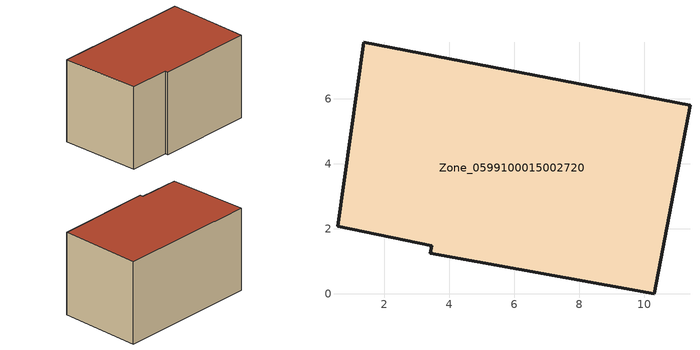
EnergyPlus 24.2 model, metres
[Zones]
Zone_0599100015002720
 floor ground (C_G): 1.37,7.75 11.4,5.8 10.31,0 3.41,1.25 3.46,1.49 0.55,2.08 z0.98
 wall outside (C_F): 3.41,1.25 10.31,0 11.4,5.8 1.37,7.75 0.55,2.08 3.46,1.49 3.41,1.25 z0.98:7.06
 roof outside (C_R): 1.37,7.75 0.55,2.08 3.46,1.49 3.41,1.25 10.31,0 11.4,5.8 z7.06
[BUILDING]
Pand.0599100015002720: North Axis=0; Terrain=City; Loads Convergence Tolerance Value=0.04; Temperature Convergence Tolerance Value=0.4; Solar Distribution=FullExterior; Maximum Number of Warmup Days=25; Minimum Number of Warmup Days=1
[Site:Location]
Rotterdam.The.Hague.AP_ZH_NLD Design_Conditions: Latitude=51.96; Longitude=4.45; Time Zone=1; Elevation=-4.5
[SITE:GROUNDTEMPERATURE:BUILDINGSURFACE]
18, 18, 18, 18, 18, 18, 18, 18, 18, 18, 18, 18
[MATERIAL] Thermal Absorptance=0.9; Solar Absorptance=0.7; Visible Absorptance=0.7
Name | Roughness | Thickness | Conductivity | Density | Specific Heat
G.TI.1946-1964 | MediumSmooth | 0.15 | 1 | 540 | 1210
F.TI.1946-1964 | Rough | 0.3 | 0.857143 | 1920 | 840
R.TI.1946-1964 | MediumRough | 0.2 | 0.277778 | 1500 | 1000
[CONSTRUCTION]
C_G: G.TI.1946-1964
C_F: F.TI.1946-1964
C_R: R.TI.1946-1964
[ZONE]
Zone_0599100015002720: Type=1; Multiplier=1; Ceiling Height=Autocalculate; Volume=Autocalculate; Floor Area=autocalculate; Part of Total Floor Area=Yes
[ZONEINFILTRATION:DESIGNFLOWRATE]
Infil_Zone_0599100015002720: Zone or ZoneList or Space or SpaceList=Zone_0599100015002720; Schedule=AlwaysOn; Design Flow Rate Calculation Method=Flow/Area; Flow Rate per Floor Area=0.003; Constant Term Coefficient=1; Temperature Term Coefficient=0; Velocity Term Coefficient=0; Velocity Squared Term Coefficient=0
[HVACTEMPLATE:ZONE:IDEALLOADSAIRSYSTEM]
Zone_0599100015002720: Maximum Heating Supply Air Temperature=50; Minimum Cooling Supply Air Temperature=13; Maximum Heating Supply Air Humidity Ratio=0.0156; Minimum Cooling Supply Air Humidity Ratio=0.0077; Heating Limit=NoLimit; Cooling Limit=NoLimit; Dehumidification Control Type=ConstantSensibleHeatRatio; Cooling Sensible Heat Ratio=0.7; Dehumidification Setpoint=60; Humidification Control Type=None; Humidification Setpoint=30; Outdoor Air Method=None; Outdoor Air Flow Rate per Person=0.00944; Outdoor Air Flow Rate per Zone Floor Area=0; Outdoor Air Flow Rate per Zone=0; Demand Controlled Ventilation Type=None; Outdoor Air Economizer Type=NoEconomizer; Heat Recovery Type=None; Sensible Heat Recovery Effectiveness=0.7; Latent Heat Recovery Effectiveness=0.65
[ZONECONTROL:THERMOSTAT]
ThermostatControl_Zone_0599100015002720: Zone or ZoneList=Zone_0599100015002720; Control Type Schedule=DualSetpointControlType; Control 1=Thermostat_Zone_0599100015002720; Temperature Difference Between Cutout And Setpoint=0
[THERMOSTATSETPOINT:DUALSETPOINT]
Thermostat_Zone_0599100015002720: Heating Setpoint Temperature Schedule=HeatingSetpoint_Zone_0599100015002720; Cooling Setpoint Temperature Schedule=CoolingSetpoint_Zone_0599100015002720
[SCHEDULE:COMPACT]
HeatingSetpoint_Zone_0599100015002720: Through: 12/31, For: AllDays, Until: 24:00, 21
CoolingSetpoint_Zone_0599100015002720: Through: 12/31, For: AllDays, Until: 24:00, 24
DualSetpointControlType: Through: 12/31, For: AllDays, Until: 24:00, 4
AlwaysOn: Through: 12/31, For: AllDays, Until: 24:00, 1
